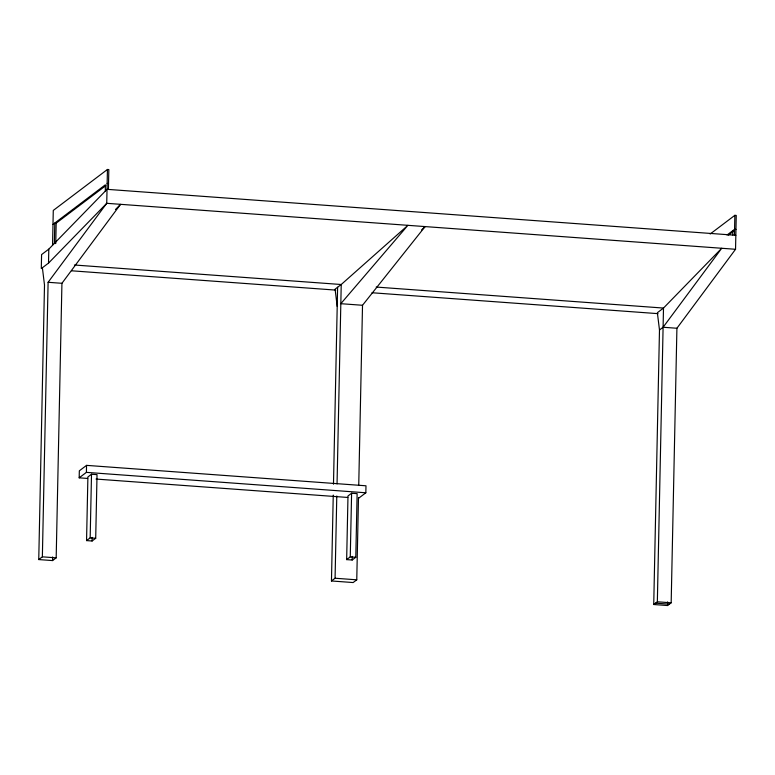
<?xml version="1.0" encoding="UTF-8"?>
<svg xmlns="http://www.w3.org/2000/svg" width="775" height="775" viewBox="0 0 775 775"><rect width="100%" height="100%" fill="white"/><g stroke="black" fill="none" stroke-linecap="round" stroke-linejoin="round"><path stroke-width="1.16" d="M105.332 191.076L105.342 184.818L52.991 224.421M115.494 209.521L120.551 204.329L61.932 283.301L56.178 557.845L52.574 560.577L38.75 559.569L44.504 285.026L42.383 267.753M38.75 559.569L42.363 556.837L48.108 282.294L106.737 203.312L107.444 169.463L108.829 169.57L108.413 189.429M48.806 249.124L41.588 254.588L41.288 268.576L48.515 263.113L48.806 249.124L107.028 189.333L735.833 235.29M52.545 245.278L53.281 210.432L107.444 169.463M56.178 223.161L55.752 243.515L54.366 243.418L54.793 223.055L56.178 223.161L105.778 185.642M52.574 560.577L52.642 556.954M87.614 478.437L79.176 477.826L79.331 470.832L86.548 465.368L365.984 485.789L365.839 492.784L358.622 498.248M79.176 477.826L86.403 472.363L86.548 465.368M86.558 540.601L87.895 476.964L91.508 474.232L97.03 474.639L95.703 538.276L92.089 541.008L86.558 540.601L90.171 537.869L95.703 538.276M90.171 537.869L91.508 474.232M92.089 541.008L92.167 537.404M358.486 497.579L356.762 579.816L353.148 582.548L331.458 580.969L333.25 495.099M333.483 484.21L337.609 287.244M331.458 580.969L335.071 578.237L336.786 495.99M337.048 483.9L341.223 284.512L407.912 225.331L340.816 303.693L362.516 305.272L425.097 226.591L421.639 229.894M346.657 559.618L347.985 495.971L351.598 493.239L357.13 493.646L355.793 557.283L352.179 560.015L346.657 559.618L350.261 556.886L355.793 557.283M350.261 556.886L351.598 493.239M352.179 560.015L352.257 556.411M358.738 485.479L362.516 305.272M710.162 234.011L734.865 215.324L736.25 215.431L735.543 249.279L676.914 328.261L671.169 602.805L667.556 605.537L653.732 604.519L659.486 329.976L657.365 312.703L663.497 308.062L721.719 248.271L663.1 327.244L659.486 329.976M653.732 604.519L657.345 601.788L663.497 308.062L376.195 287.06M667.556 605.537L667.633 601.904M732.685 234.922L732.772 230.679M734.448 235.193L734.865 215.324M48.515 263.113L106.737 203.312L735.543 249.279M727.037 235.019L734.574 229.313L735.959 229.419M728.423 235.116L733.198 231.502M107.153 183.452L108.529 183.559M74.41 265.002L341.223 284.512L335.091 289.143L337.202 306.425M71.465 270.785L335.778 290.102M371.99 292.747L658.033 313.652M48.108 282.294L61.932 283.301M663.1 327.244L676.914 328.261M86.403 472.363L365.839 492.784M96.042 479.057L347.781 497.453M42.363 556.837L56.178 557.845M335.071 578.237L356.762 579.816M657.345 601.788L671.169 602.805M655.543 603.153L669.358 604.171"/></g></svg>
